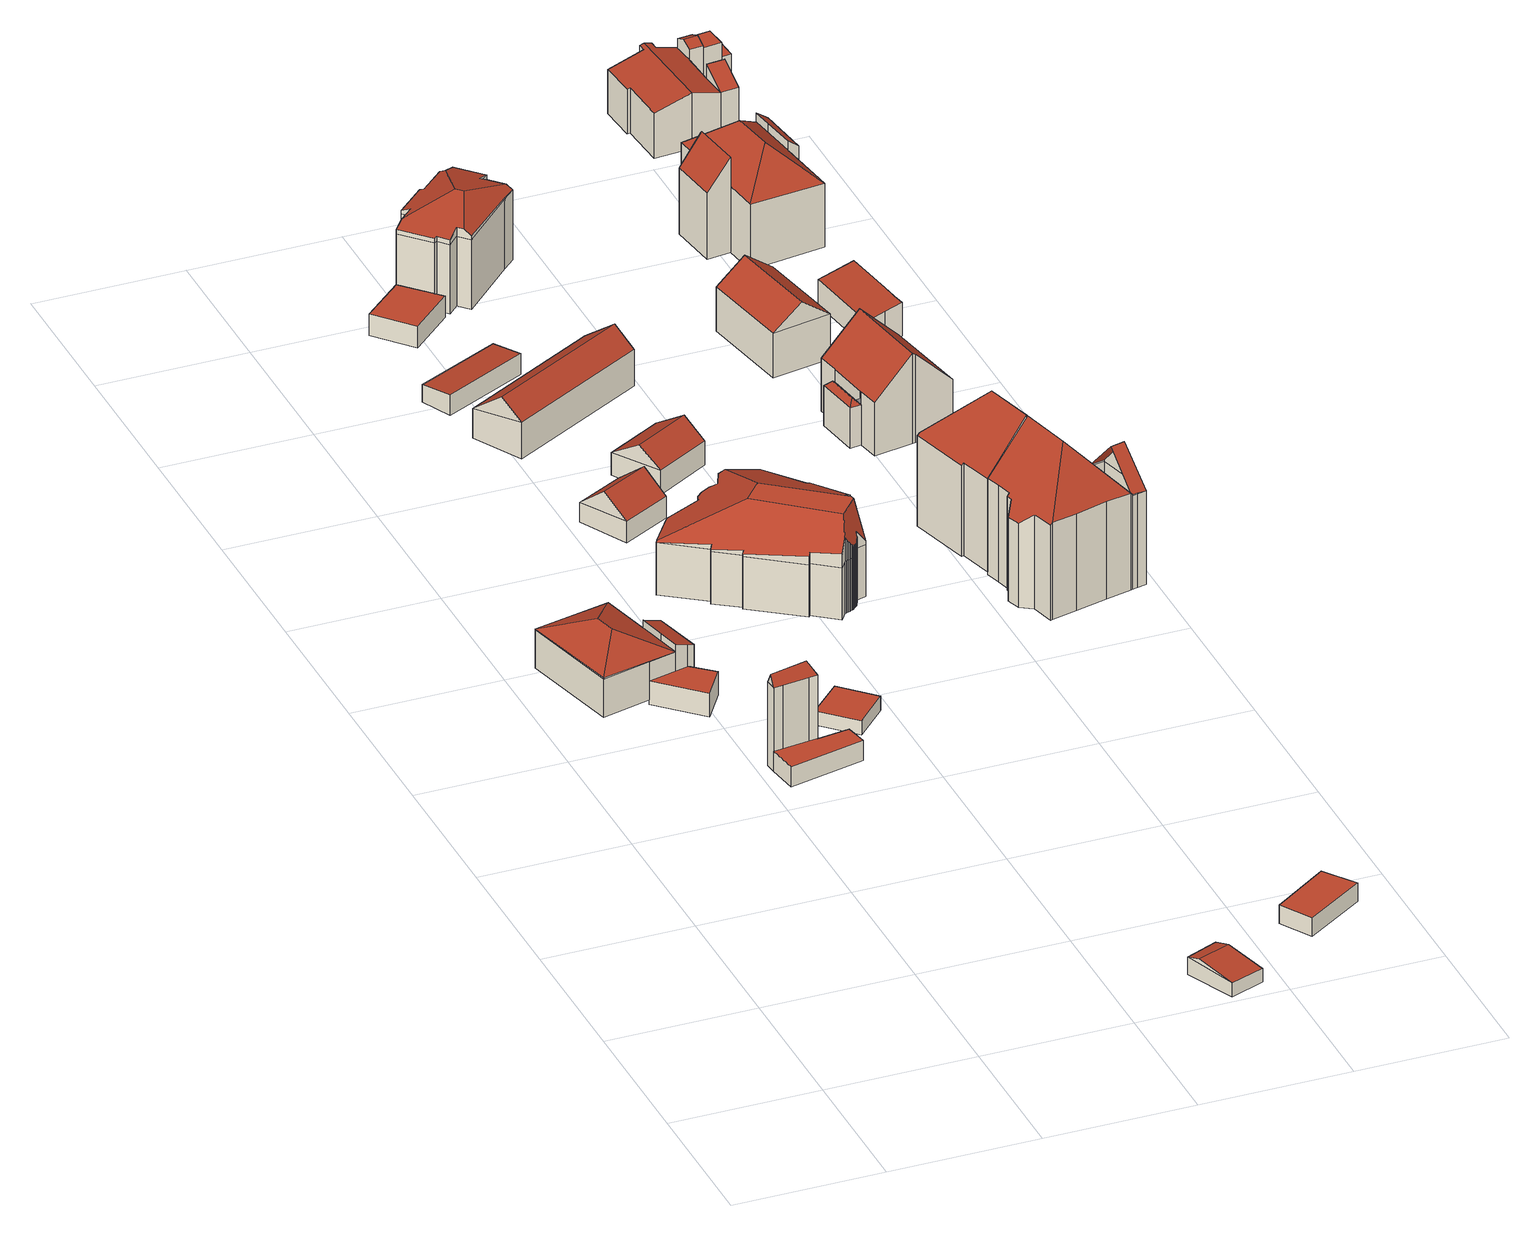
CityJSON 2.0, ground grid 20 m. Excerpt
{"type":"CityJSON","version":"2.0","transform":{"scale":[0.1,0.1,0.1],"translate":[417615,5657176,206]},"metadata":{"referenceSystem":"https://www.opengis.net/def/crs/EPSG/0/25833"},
"CityObjects":{
"building1":{"type":"Building","attributes":{"Gemeindeschluessel":14612000,"Geometrietyp2DReferenz":"3000","function":"31001_9998","roofType":"9999"},"children":["building1-1","building1-2"]},
"building1-1":{"type":"BuildingPart","attributes":{"Dachtyp_tdc":"tdcPolyFlatRoof","Dachneigung":21.68,"QualitaetDacherkennung":67,"Geometrietyp2DReferenz":"3000","measuredHeight":6.44,"roofType":"2100"},"parents":["building1"],"geometry":[{"type":"MultiSurface","lod":"2","boundaries":[[[0,1,2,3]],[[1,4,5,2]],[[4,6,7,8,5]],[[9,0,3,10,11]],[[9,6,4,1,0]],[[3,2,5,8,10]]],"semantics":{"surfaces":[{"type":"WallSurface"},{"type":"RoofSurface"},{"type":"GroundSurface"}],"values":[0,0,0,0,1,2]}}]},
"building1-2":{"type":"BuildingPart","attributes":{"Dachtyp_tdc":"tdcHipRoof","Dachneigung":25.27,"QualitaetDacherkennung":82,"Geometrietyp2DReferenz":"3000","measuredHeight":7.95,"roofType":"3200"},"parents":["building1"],"geometry":[{"type":"MultiSurface","lod":"2","boundaries":[[[12,13,14,15]],[[13,16,17,14]],[[16,18,19,17]],[[18,11,10,19]],[[20,21,7,22]],[[18,23,24]],[[11,18,24,22,7]],[[23,20,22,24]],[[13,20,23,16]],[[16,23,18]],[[12,21,20,13]],[[7,21,12]],[[10,8,15,14,17,19]],[[7,12,15,8]]],"semantics":{"surfaces":[{"type":"WallSurface"},{"type":"RoofSurface"},{"type":"GroundSurface"}],"values":[0,0,0,0,1,1,1,1,0,0,0,0,2,0]}}]},
"building2":{"type":"Building","attributes":{"Dachtyp_tdc":"tdcPolyFlatRoof","Gemeindeschluessel":14612000,"Dachneigung":0,"QualitaetDacherkennung":67,"Geometrietyp2DReferenz":"3000","measuredHeight":3.37,"function":"31001_9998","roofType":"1000"},"geometry":[{"type":"Solid","lod":"2","boundaries":[[[[25,26,27,28]],[[26,29,30,27]],[[29,31,32,30]],[[31,25,28,32]],[[31,29,26,25]],[[28,27,30,32]]]],"semantics":{"surfaces":[{"type":"WallSurface"},{"type":"RoofSurface"},{"type":"GroundSurface"}],"values":[[0,0,0,0,1,2]]}}]},
"building3":{"type":"Building","attributes":{"Gemeindeschluessel":14612000,"Geometrietyp2DReferenz":"3000","function":"31001_9998","roofType":"9999"},"children":["building3-1","building3-2"]},
"building3-1":{"type":"BuildingPart","attributes":{"Dachtyp_tdc":"tdcPolyFlatRoof","Dachneigung":0,"QualitaetDacherkennung":49,"Geometrietyp2DReferenz":"3000","measuredHeight":2.76,"roofType":"1000"},"parents":["building3"],"geometry":[{"type":"MultiSurface","lod":"2","boundaries":[[[33,34,35,36]],[[34,37,38,35]],[[37,39,40,38]],[[41,33,36,42]],[[41,39,37,34,33]],[[36,35,38,40,42]]],"semantics":{"surfaces":[{"type":"WallSurface"},{"type":"RoofSurface"},{"type":"GroundSurface"}],"values":[0,0,0,0,1,2]}}]},
"building3-2":{"type":"BuildingPart","attributes":{"Dachtyp_tdc":"tdcFreeFormRoof","Dachneigung":63.41,"QualitaetDacherkennung":8,"Geometrietyp2DReferenz":"3000","measuredHeight":13.45,"roofType":"5000"},"parents":["building3"],"geometry":[{"type":"MultiSurface","lod":"2","boundaries":[[[43,44,45,40,39]],[[44,46,47,45]],[[46,48,49,47]],[[48,50,41,42,49]],[[51,43,50,52]],[[52,50,48]],[[48,53,44,51,52]],[[46,53,48]],[[44,53,46]],[[43,51,44]],[[42,40,45,47,49]]],"semantics":{"surfaces":[{"type":"WallSurface"},{"type":"RoofSurface"},{"type":"GroundSurface"}],"values":[0,0,0,0,1,1,1,0,0,0,2]}}]},
"building4":{"type":"Building","attributes":{"Dachtyp_tdc":"tdcPolyFlatRoof","Gemeindeschluessel":14612000,"Dachneigung":0,"QualitaetDacherkennung":83,"Geometrietyp2DReferenz":"3000","measuredHeight":2.08,"function":"31001_9998","roofType":"1000"},"geometry":[{"type":"Solid","lod":"2","boundaries":[[[[54,55,56,57]],[[55,58,59,56]],[[58,60,61,59]],[[60,54,57,61]],[[60,58,55,54]],[[57,56,59,61]]]],"semantics":{"surfaces":[{"type":"WallSurface"},{"type":"RoofSurface"},{"type":"GroundSurface"}],"values":[[0,0,0,0,1,2]]}}]},
"building5":{"type":"Building","attributes":{"Dachtyp_tdc":"tdcGableRoof","Gemeindeschluessel":14612000,"Dachneigung":10.35,"QualitaetDacherkennung":60,"Geometrietyp2DReferenz":"3000","measuredHeight":2.92,"function":"31001_9998","roofType":"3100"},"geometry":[{"type":"Solid","lod":"2","boundaries":[[[[62,63,64,65]],[[63,66,67,64]],[[66,68,69,67]],[[68,62,65,69]],[[66,63,70]],[[62,68,71]],[[63,62,71,70]],[[68,66,70,71]],[[65,64,67,69]]]],"semantics":{"surfaces":[{"type":"WallSurface"},{"type":"RoofSurface"},{"type":"GroundSurface"}],"values":[[0,0,0,0,0,0,1,1,2]]}}]},
"building6":{"type":"Building","attributes":{"Dachtyp_tdc":"tdcGableRoof","Gemeindeschluessel":14612000,"Dachneigung":37.99,"QualitaetDacherkennung":83,"Geometrietyp2DReferenz":"3000","measuredHeight":5.78,"function":"31001_9998","roofType":"3100"},"geometry":[{"type":"Solid","lod":"2","boundaries":[[[[72,73,74,75]],[[73,76,77,74]],[[76,78,79,77]],[[78,72,75,79]],[[76,73,80]],[[72,78,81]],[[73,72,81,80]],[[78,76,80,81]],[[75,74,77,79]]]],"semantics":{"surfaces":[{"type":"WallSurface"},{"type":"RoofSurface"},{"type":"GroundSurface"}],"values":[[0,0,0,0,0,0,1,1,2]]}}]},
"building7":{"type":"Building","attributes":{"Dachtyp_tdc":"tdcPolyFlatRoof","Gemeindeschluessel":14612000,"Dachneigung":6.5,"QualitaetDacherkennung":58,"Geometrietyp2DReferenz":"3000","measuredHeight":2.97,"function":"31001_9998","roofType":"2100"},"geometry":[{"type":"Solid","lod":"2","boundaries":[[[[82,83,84,85]],[[83,86,87,84]],[[86,88,89,87]],[[88,82,85,89]],[[88,86,83,82]],[[85,84,87,89]]]],"semantics":{"surfaces":[{"type":"WallSurface"},{"type":"RoofSurface"},{"type":"GroundSurface"}],"values":[[0,0,0,0,1,2]]}}]},
"building8":{"type":"Building","attributes":{"Dachtyp_tdc":"tdcPolyFlatRoof","Gemeindeschluessel":14612000,"Dachneigung":0,"QualitaetDacherkennung":71,"Geometrietyp2DReferenz":"3000","measuredHeight":2.97,"function":"31001_9998","roofType":"1000"},"geometry":[{"type":"Solid","lod":"2","boundaries":[[[[90,91,92,93]],[[91,94,95,92]],[[94,96,97,95]],[[96,98,99,97]],[[98,90,93,99]],[[98,96,94,91,90]],[[93,92,95,97,99]]]],"semantics":{"surfaces":[{"type":"WallSurface"},{"type":"RoofSurface"},{"type":"GroundSurface"}],"values":[[0,0,0,0,0,1,2]]}}]},
"building9":{"type":"Building","attributes":{"Dachtyp_tdc":"tdcFreeFormRoof","Gemeindeschluessel":14612000,"Dachneigung":42.55,"QualitaetDacherkennung":17,"Geometrietyp2DReferenz":"3000","measuredHeight":12.43,"function":"31001_9998","roofType":"5000"},"geometry":[{"type":"Solid","lod":"2","boundaries":[[[[100,101,102,103,104,105,106,107,108,109,110,111]],[[112,113,114,115,116,117,118,119,107,106,120]],[[121,122,112,120,123,124,125,126]],[[127,123,120,106,105]],[[128,123,127,129,130]],[[131,124,123,128]],[[132,126,125,133]],[[134,121,126,132]],[[133,125,124,131]],[[135,122,121,134]],[[136,113,112,122,135]],[[137,118,117,138]],[[119,118,137]],[[138,117,116,139]],[[139,116,115,140]],[[140,115,114,141]],[[141,114,113,136]],[[142,111,110,143]],[[144,100,111,142]],[[143,110,109,145]],[[145,109,108]],[[108,107,146]],[[146,107,119]],[[147,103,102,148]],[[149,150,104,103,147]],[[148,102,101,151]],[[151,101,100,144]],[[152,153,154,155]],[[156,157,153,152]],[[155,154,158,159]],[[159,158,160,161]],[[161,160,162,163]],[[163,162,164,165]],[[165,164,166,167]],[[167,166,168,169]],[[169,168,170,171]],[[171,170,172,173]],[[173,172,174,175]],[[175,174,176,177]],[[177,176,178,179]],[[179,178,180,181]],[[181,180,182,183]],[[183,182,184,185]],[[185,184,186,187]],[[187,186,188,189]],[[190,191,150,149]],[[189,188,191,190]],[[130,129,157,156]],[[192,193,194,195,196,197,198,199,200,201,202,203,204,205,206,207,208,209,210,211,212,213,214,215,216,217,218,219,220,221,222,223,224,225,226,227,228,229,230,231,232,233,234,235]],[[134,132,193,192]],[[132,133,194,193]],[[133,131,195,194]],[[161,163,203,202]],[[163,165,204,203]],[[165,167,205,204]],[[167,169,206,205]],[[169,171,207,206]],[[171,173,208,207]],[[173,175,209,208]],[[175,177,210,209]],[[177,179,211,210]],[[179,181,212,211]],[[181,183,213,212]],[[183,185,214,213]],[[185,187,215,214]],[[187,189,216,215]],[[189,190,217,216]],[[190,149,218,217]],[[149,147,219,218]],[[147,148,220,219]],[[148,151,221,220]],[[151,144,222,221]],[[144,142,223,222]],[[142,143,224,223]],[[143,145,225,224]],[[145,108,226,225]],[[108,146,227,226]],[[146,119,228,227]],[[119,137,229,228]],[[137,138,230,229]],[[138,139,231,230]],[[139,140,232,231]],[[140,141,233,232]],[[141,136,234,233]],[[136,135,235,234]],[[135,134,192,235]],[[157,129,127,105,104,150,191,188,186,184,182,180,178,176,174,172,170,168,166,164,162,160,158,154,153]],[[131,128,196,195]],[[128,130,197,196]],[[130,156,198,197]],[[156,152,199,198]],[[152,155,200,199]],[[155,159,201,200]],[[159,161,202,201]]]],"semantics":{"surfaces":[{"type":"RoofSurface"},{"type":"WallSurface"},{"type":"GroundSurface"}],"values":[[0,0,0,0,1,1,1,1,1,1,1,1,1,1,1,1,1,1,1,1,1,1,1,1,1,1,1,1,1,1,1,1,1,1,1,1,1,1,1,1,1,1,1,1,1,1,1,1,2,1,1,1,1,1,1,1,1,1,1,1,1,1,1,1,1,1,1,1,1,1,1,1,1,1,1,1,1,1,1,1,1,1,1,1,1,1,0,1,1,1,1,1,1,1]]}}]},
"building10":{"type":"Building","attributes":{"Dachtyp_tdc":"tdcGableRoof","Gemeindeschluessel":14612000,"Dachneigung":37.19,"QualitaetDacherkennung":90,"Geometrietyp2DReferenz":"3000","measuredHeight":7.43,"function":"31001_9998","roofType":"3100"},"geometry":[{"type":"Solid","lod":"2","boundaries":[[[[236,237,238,239]],[[237,240,241,238]],[[240,242,243,241]],[[242,236,239,243]],[[240,237,244]],[[236,242,245]],[[237,236,245,244]],[[242,240,244,245]],[[239,238,241,243]]]],"semantics":{"surfaces":[{"type":"WallSurface"},{"type":"RoofSurface"},{"type":"GroundSurface"}],"values":[[0,0,0,0,0,0,1,1,2]]}}]},
"building11":{"type":"Building","attributes":{"Dachtyp_tdc":"tdcGableRoof","Gemeindeschluessel":14612000,"Dachneigung":32.77,"QualitaetDacherkennung":85,"Geometrietyp2DReferenz":"3000","measuredHeight":5.8,"function":"31001_9998","roofType":"3100"},"geometry":[{"type":"Solid","lod":"2","boundaries":[[[[246,247,248,249]],[[247,250,251,248]],[[250,252,253,251]],[[252,246,249,253]],[[250,247,254]],[[246,252,255]],[[247,246,255,254]],[[252,250,254,255]],[[249,248,251,253]]]],"semantics":{"surfaces":[{"type":"WallSurface"},{"type":"RoofSurface"},{"type":"GroundSurface"}],"values":[[0,0,0,0,0,0,1,1,2]]}}]},
"building12":{"type":"Building","attributes":{"Dachtyp_tdc":"tdcFreeFormRoof","Gemeindeschluessel":14612000,"Dachneigung":17.91,"QualitaetDacherkennung":47,"Geometrietyp2DReferenz":"3000","measuredHeight":12.49,"function":"31001_9998","roofType":"5000"},"geometry":[{"type":"Solid","lod":"2","boundaries":[[[[256,257,258,259]],[[257,260,261,258]],[[260,262,263,261]],[[262,264,265,263]],[[264,266,267,265]],[[266,268,269,267]],[[268,270,271,269]],[[270,272,273,271]],[[272,274,275,273]],[[274,276,277,275]],[[276,278,279,277]],[[278,280,281,279]],[[280,282,283,281]],[[282,284,285,283]],[[284,286,287,285]],[[286,288,289,287]],[[288,290,291,289]],[[290,256,259,291]],[[292,293,294,295,296,297,298,299]],[[300,301,302,303,304,305]],[[306,307,308,309,310,300,305,292,299]],[[304,311,312,256,290,293,292,305]],[[286,294,293,288]],[[288,293,290]],[[256,312,257]],[[257,312,311,260]],[[260,311,304,303,262]],[[266,301,300,310,268]],[[268,310,309,270]],[[270,309,308,272]],[[272,308,307,274]],[[274,307,306,276]],[[276,306,299,298,278]],[[262,303,302,264]],[[282,296,295,284]],[[264,302,301,266]],[[278,298,297,280]],[[280,297,296,282]],[[284,295,294,286]],[[259,258,261,263,265,267,269,271,273,275,277,279,281,283,285,287,289,291]]]],"semantics":{"surfaces":[{"type":"WallSurface"},{"type":"RoofSurface"},{"type":"GroundSurface"}],"values":[[0,0,0,0,0,0,0,0,0,0,0,0,0,0,0,0,0,0,1,1,1,1,0,0,0,0,0,0,0,0,0,0,0,0,0,0,0,0,0,2]]}}]},
"building13":{"type":"Building","attributes":{"Dachtyp_tdc":"tdcPolyFlatRoof","Gemeindeschluessel":14612000,"Dachneigung":0,"QualitaetDacherkennung":31,"Geometrietyp2DReferenz":"3000","measuredHeight":2.63,"function":"31001_9998","roofType":"1000"},"geometry":[{"type":"Solid","lod":"2","boundaries":[[[[313,314,315,316]],[[314,317,318,315]],[[317,319,320,318]],[[319,313,316,320]],[[319,317,314,313]],[[316,315,318,320]]]],"semantics":{"surfaces":[{"type":"WallSurface"},{"type":"RoofSurface"},{"type":"GroundSurface"}],"values":[[0,0,0,0,1,2]]}}]},
"building14":{"type":"Building","attributes":{"Dachtyp_tdc":"tdcHipAndGableRoof","Gemeindeschluessel":14612000,"Dachneigung":48.27,"QualitaetDacherkennung":63,"Geometrietyp2DReferenz":"3000","measuredHeight":19.69,"function":"31001_9998","roofType":"5000"},"geometry":[{"type":"Solid","lod":"2","boundaries":[[[[321,322,323,324]],[[322,325,326,323]],[[325,327,328,326]],[[327,329,330,328]],[[329,331,332,330]],[[331,333,334,332]],[[333,335,336,334]],[[335,337,338,336]],[[337,339,340,338]],[[339,341,342,340]],[[341,343,344,342]],[[343,345,346,344]],[[345,347,348,346]],[[347,349,350,348]],[[349,351,352,350]],[[351,353,354,352]],[[353,355,356,354]],[[355,321,324,356]],[[351,349,347,345,343,341,339,337,357]],[[337,335,333,331,329,327,357]],[[327,325,322,321,355,353,351,357]],[[324,323,326,328,330,332,334,336,338,340,342,344,346,348,350,352,354,356]]]],"semantics":{"surfaces":[{"type":"WallSurface"},{"type":"RoofSurface"},{"type":"GroundSurface"}],"values":[[0,0,0,0,0,0,0,0,0,0,0,0,0,0,0,0,0,0,1,1,1,2]]}}]},
"building15":{"type":"Building","attributes":{"Gemeindeschluessel":14612000,"Geometrietyp2DReferenz":"3000","function":"31001_9998","roofType":"9999"},"children":["building15-1","building15-2"]},
"building15-1":{"type":"BuildingPart","attributes":{"Dachtyp_tdc":"tdcHipAndGableRoof","Dachneigung":47.26,"QualitaetDacherkennung":61,"Geometrietyp2DReferenz":"3000","measuredHeight":19.85,"roofType":"5000"},"parents":["building15"],"geometry":[{"type":"MultiSurface","lod":"2","boundaries":[[[358,359,360,361]],[[359,362,363,360]],[[362,364,365,363]],[[364,366,367,365]],[[366,368,369,367]],[[368,370,371,369]],[[370,372,373,371]],[[372,374,375,373]],[[374,376,377,375]],[[376,378,379,380,377]],[[381,382,383,384,385,386]],[[382,387,388,383]],[[387,389,390,388]],[[389,391,392,390]],[[391,393,394,392]],[[393,395,396,394]],[[395,358,361,396]],[[391,389,387,382,397]],[[382,381,398,378,376,374,372,397]],[[372,370,368,366,364,362,359,358,395,393,391,397]],[[361,360,363,365,367,369,371,373,375,377,380,384,383,388,390,392,394,396]]],"semantics":{"surfaces":[{"type":"WallSurface"},{"type":"RoofSurface"},{"type":"GroundSurface"}],"values":[0,0,0,0,0,0,0,0,0,0,0,0,0,0,0,0,0,1,1,1,2]}}]},
"building15-2":{"type":"BuildingPart","attributes":{"Dachtyp_tdc":"tdcGableRoof","Dachneigung":48.29,"QualitaetDacherkennung":64,"Geometrietyp2DReferenz":"3000","measuredHeight":17.87,"roofType":"3100"},"parents":["building15"],"geometry":[{"type":"MultiSurface","lod":"2","boundaries":[[[399,400,401,402]],[[400,403,404,401]],[[403,385,384,404]],[[379,399,402,380]],[[405,378,406,407]],[[386,408,400,407,406,398]],[[403,408,386,385]],[[400,408,403]],[[379,378,405,399]],[[399,405,407,400]],[[402,401,404,384,380]]],"semantics":{"surfaces":[{"type":"WallSurface"},{"type":"RoofSurface"},{"type":"GroundSurface"}],"values":[0,0,0,0,1,1,0,0,0,0,2]}}]},
"building16":{"type":"Building","attributes":{"Dachtyp_tdc":"tdcGableRoof","Gemeindeschluessel":14612000,"Dachneigung":37.31,"QualitaetDacherkennung":85,"Geometrietyp2DReferenz":"3000","measuredHeight":9.34,"function":"31001_9998","roofType":"3100"},"geometry":[{"type":"Solid","lod":"2","boundaries":[[[[409,410,411,412]],[[410,413,414,411]],[[413,415,416,414]],[[415,409,412,416]],[[413,410,417]],[[409,415,418]],[[410,409,418,417]],[[415,413,417,418]],[[412,411,414,416]]]],"semantics":{"surfaces":[{"type":"WallSurface"},{"type":"RoofSurface"},{"type":"GroundSurface"}],"values":[[0,0,0,0,0,0,1,1,2]]}}]},
"building17":{"type":"Building","attributes":{"Gemeindeschluessel":14612000,"Geometrietyp2DReferenz":"3000","function":"31001_9998","roofType":"9999"},"children":["building17-1","building17-2"]},
"building17-1":{"type":"BuildingPart","attributes":{"Dachtyp_tdc":"tdcFreeFormRoof","Dachneigung":47.87,"QualitaetDacherkennung":25,"Geometrietyp2DReferenz":"3000","measuredHeight":6.4,"roofType":"5000"},"parents":["building17"],"geometry":[{"type":"MultiSurface","lod":"2","boundaries":[[[419,420,421,422]],[[420,423,424,421]],[[423,425,426,424]],[[427,425,423]],[[428,427,423,420]],[[428,420,419]],[[427,428,419,425]],[[422,421,424,426]]],"semantics":{"surfaces":[{"type":"WallSurface"},{"type":"RoofSurface"},{"type":"GroundSurface"}],"values":[0,0,0,1,1,1,1,2]}}]},
"building17-2":{"type":"BuildingPart","attributes":{"Dachtyp_tdc":"tdcGableRoof","Dachneigung":45.13,"QualitaetDacherkennung":75,"Geometrietyp2DReferenz":"3000","measuredHeight":12.68,"roofType":"3100"},"parents":["building17"],"geometry":[{"type":"MultiSurface","lod":"2","boundaries":[[[429,430,431,426,425]],[[430,432,433,431]],[[432,434,435,433]],[[434,436,437,435]],[[436,438,439,437]],[[438,440,441,439]],[[440,442,443,441]],[[442,444,422,443]],[[444,419,422]],[[440,438,436,434,432]],[[432,430,429,444,442,440]],[[426,431,433,435,437,439,441,443,422]]],"semantics":{"surfaces":[{"type":"WallSurface"},{"type":"RoofSurface"},{"type":"GroundSurface"}],"values":[0,0,0,0,0,0,0,0,0,1,1,2]}}]},
"building18":{"type":"Building","attributes":{"Dachtyp_tdc":"tdcPolyFlatRoof","Gemeindeschluessel":14612000,"Dachneigung":0,"QualitaetDacherkennung":44,"Geometrietyp2DReferenz":"3000","measuredHeight":2.74,"function":"31001_9998","roofType":"1000"},"geometry":[{"type":"Solid","lod":"2","boundaries":[[[[445,446,447,448]],[[446,449,450,447]],[[449,451,452,450]],[[451,445,448,452]],[[451,449,446,445]],[[448,447,450,452]]]],"semantics":{"surfaces":[{"type":"WallSurface"},{"type":"RoofSurface"},{"type":"GroundSurface"}],"values":[[0,0,0,0,1,2]]}}]},
"building19":{"type":"Building","attributes":{"Dachtyp_tdc":"tdcPolyFlatRoof","Gemeindeschluessel":14612000,"Dachneigung":11.94,"QualitaetDacherkennung":59,"Geometrietyp2DReferenz":"3000","measuredHeight":4.7,"function":"31001_9998","roofType":"2100"},"geometry":[{"type":"Solid","lod":"2","boundaries":[[[[453,454,455,456]],[[454,457,458,455]],[[457,459,460,458]],[[459,461,462,460]],[[461,463,464,462]],[[463,465,466,464]],[[465,467,468,466]],[[467,469,470,468]],[[469,471,472,470]],[[471,453,456,472]],[[471,469,467,465,463,461,459,457,454,453]],[[456,455,458,460,462,464,466,468,470,472]]]],"semantics":{"surfaces":[{"type":"WallSurface"},{"type":"RoofSurface"},{"type":"GroundSurface"}],"values":[[0,0,0,0,0,0,0,0,0,0,1,2]]}}]},
"building20":{"type":"Building","attributes":{"Gemeindeschluessel":14612000,"Geometrietyp2DReferenz":"3000","function":"31001_9998","roofType":"9999"},"children":["building20-1","building20-2","building20-3","building20-4"]},
"building20-1":{"type":"BuildingPart","attributes":{"Dachtyp_tdc":"tdcHipRoof","Dachneigung":41.21,"QualitaetDacherkennung":72,"Geometrietyp2DReferenz":"3000","measuredHeight":13.53,"roofType":"3200"},"parents":["building20"],"geometry":[{"type":"MultiSurface","lod":"2","boundaries":[[[473,474,475,476]],[[477,478,479,480]],[[478,481,482,479]],[[481,483,484,485,482]],[[486,487,488,489]],[[487,473,476,488]],[[490,483,481,478,491]],[[473,487,492]],[[478,477,493,474,473,492,491]],[[487,486,490,491,492]],[[476,475,494,480,479,482,485,495,489,488]]],"semantics":{"surfaces":[{"type":"WallSurface"},{"type":"RoofSurface"},{"type":"GroundSurface"}],"values":[0,0,0,0,0,0,1,1,1,1,2]}}]},
"building20-2":{"type":"BuildingPart","attributes":{"Dachtyp_tdc":"tdcPolyFlatRoof","Dachneigung":42.92,"QualitaetDacherkennung":43,"Geometrietyp2DReferenz":"3000","measuredHeight":6.96,"roofType":"2100"},"parents":["building20"],"geometry":[{"type":"MultiSurface","lod":"2","boundaries":[[[484,496,497,485]],[[496,498,499,497]],[[498,500,501,499]],[[500,502,495,501]],[[500,498,496,484,502]],[[501,485,497,499,501,495]]],"semantics":{"surfaces":[{"type":"WallSurface"},{"type":"RoofSurface"},{"type":"GroundSurface"}],"values":[0,0,0,0,1,2]}}]},
"building20-3":{"type":"BuildingPart","attributes":{"Dachtyp_tdc":"tdcPolyFlatRoof","Dachneigung":52.07,"QualitaetDacherkennung":44,"Geometrietyp2DReferenz":"3000","measuredHeight":13.32,"roofType":"2100"},"parents":["building20"],"geometry":[{"type":"MultiSurface","lod":"2","boundaries":[[[503,504,477,480,505]],[[506,475,474]],[[506,507,508,475]],[[507,503,505,508]],[[507,506,509,504,503]],[[505,480,494,475,508]]],"semantics":{"surfaces":[{"type":"WallSurface"},{"type":"RoofSurface"},{"type":"GroundSurface"}],"values":[0,0,0,0,1,2]}}]},
"building20-4":{"type":"BuildingPart","attributes":{"Dachtyp_tdc":"tdcPolyFlatRoof","Dachneigung":36.85,"QualitaetDacherkennung":45,"Geometrietyp2DReferenz":"3000","measuredHeight":10.29,"roofType":"2100"},"parents":["building20"],"geometry":[{"type":"MultiSurface","lod":"2","boundaries":[[[510,511,486,489,512]],[[513,514,515,495]],[[514,510,512,515]],[[514,513,511,510]],[[512,489,495,515]]],"semantics":{"surfaces":[{"type":"WallSurface"},{"type":"RoofSurface"},{"type":"GroundSurface"}],"values":[0,0,0,1,2]}}]},
"building21":{"type":"Building","attributes":{"Gemeindeschluessel":14612000,"Geometrietyp2DReferenz":"3000","function":"31001_9998","roofType":"9999"},"children":["building21-1","building21-2","building21-3"]},
"building21-1":{"type":"BuildingPart","attributes":{"Dachtyp_tdc":"tdcGableRoof","Dachneigung":25.72,"QualitaetDacherkennung":73,"Geometrietyp2DReferenz":"3000","measuredHeight":8.82,"roofType":"3100"},"parents":["building21"],"geometry":[{"type":"MultiSurface","lod":"2","boundaries":[[[516,517,518,519,520]],[[517,521,522,518]],[[521,523,524,522]],[[523,525,526,527,524]],[[521,517,516,528]],[[528,525,523,521]],[[529,519,518,522,524,527]]],"semantics":{"surfaces":[{"type":"WallSurface"},{"type":"RoofSurface"},{"type":"GroundSurface"}],"values":[0,0,0,0,1,1,2]}}]},
"building21-2":{"type":"BuildingPart","attributes":{"Dachtyp_tdc":"tdcGableRoof","Dachneigung":15.9,"QualitaetDacherkennung":36,"Geometrietyp2DReferenz":"3000","measuredHeight":7.74,"roofType":"3100"},"parents":["building21"],"geometry":[{"type":"MultiSurface","lod":"2","boundaries":[[[530,531,532,533]],[[531,534,535,532]],[[534,536,537,535]],[[536,538,539,537]],[[538,540,541,539]],[[540,542,543,541]],[[542,544,545,543]],[[544,546,547,545]],[[546,520,519,547]],[[526,548,549,527]],[[550,551,552,553]],[[554,555,556,557]],[[555,530,533,556]],[[551,550,548,526,558,520,546,544,542,540]],[[540,538,536,534,531,530,555,554,551]],[[533,532,535,537,539,541,543,545,547,519,529,527,549,553,552,557,556]],[[551,554,557,552]]],"semantics":{"surfaces":[{"type":"WallSurface"},{"type":"RoofSurface"},{"type":"GroundSurface"}],"values":[0,0,0,0,0,0,0,0,0,0,0,0,0,1,1,2,0]}}]},
"building21-3":{"type":"BuildingPart","attributes":{"Dachtyp_tdc":"tdcPolyFlatRoof","Dachneigung":27.98,"QualitaetDacherkennung":56,"Geometrietyp2DReferenz":"3000","measuredHeight":8.74,"roofType":"2100"},"parents":["building21"],"geometry":[{"type":"MultiSurface","lod":"2","boundaries":[[[559,560,561,549,548]],[[560,562,563,561]],[[562,564,550,553,563]],[[564,562,560,559]],[[549,561,563,553]]],"semantics":{"surfaces":[{"type":"WallSurface"},{"type":"RoofSurface"},{"type":"GroundSurface"}],"values":[0,0,0,1,2]}}]},
"building22":{"type":"Building","attributes":{"Dachtyp_tdc":"tdcPolyFlatRoof","Gemeindeschluessel":14612000,"Dachneigung":0,"QualitaetDacherkennung":3,"Geometrietyp2DReferenz":"3000","measuredHeight":6.54,"function":"31001_9998","roofType":"1000"},"geometry":[{"type":"Solid","lod":"2","boundaries":[[[[565,566,567,568]],[[566,569,570,567]],[[569,571,572,570]],[[571,565,568,572]],[[571,569,566,565]],[[568,567,570,572]]]],"semantics":{"surfaces":[{"type":"WallSurface"},{"type":"RoofSurface"},{"type":"GroundSurface"}],"values":[[0,0,0,0,1,2]]}}]},
"building23":{"type":"Building","attributes":{"Dachtyp_tdc":"tdcPolyFlatRoof","Gemeindeschluessel":14612000,"Dachneigung":0,"QualitaetDacherkennung":45,"Geometrietyp2DReferenz":"3000","measuredHeight":3,"function":"31001_9998","roofType":"1000"},"geometry":[{"type":"Solid","lod":"2","boundaries":[[[[573,574,575,576]],[[574,577,578,575]],[[577,579,580,578]],[[579,573,576,580]],[[579,577,574,573]],[[576,575,578,580]]]],"semantics":{"surfaces":[{"type":"WallSurface"},{"type":"RoofSurface"},{"type":"GroundSurface"}],"values":[[0,0,0,0,1,2]]}}]}
},
"vertices":[
[146,866,127],[162,801,127],[162,801,73],[146,866,73],[153,799,130],[153,799,73],[136,795,137],[136,795,126],[136,795,73],[121,860,137],[121,860,73],[121,860,126],
[98,786,126],[33,770,126],[33,770,73],[98,786,73],[0,904,126],[0,904,73],[104,929,126],[104,929,73],[33,770,128],[98,786,127],[70,833,152],[0,904,128],[63,862,152],
[182,774,100],[154,732,100],[154,732,67],[182,774,67],[98,786,100],[98,786,67],[153,799,100],[153,799,67],
[288,622,82],[294,592,82],[294,592,54],[288,622,54],[192,569,82],[192,569,54],[186,609,82],[186,609,54],[245,616,82],[245,616,54],
[186,609,171],[184,624,171],[184,624,54],[205,627,171],[205,627,54],[241,634,171],[241,634,54],[245,616,171],[185,616,186],[234,624,189],[205,627,173],
[313,644,75],[270,686,75],[270,686,55],[313,644,55],[313,729,75],[313,729,55],[355,687,75],[355,687,55],
[574,22,24],[528,5,24],[528,5,5],[574,22,5],[498,72,29],[498,72,5],[542,91,29],[542,91,5],[506,55,34],[551,73,34],
[263,1135,119],[198,1101,119],[198,1101,89],[263,1135,89],[164,1166,116],[164,1166,89],[228,1200,116],[228,1200,89],[182,1132,147],[247,1166,147],
[96,1406,145],[77,1447,140],[77,1447,116],[96,1406,116],[190,1501,140],[190,1501,116],[209,1460,145],[209,1460,116],
[168,1598,156],[112,1547,156],[112,1547,126],[168,1598,126],[69,1595,156],[69,1595,126],[124,1644,156],[124,1644,126],[159,1608,156],[159,1608,126],
[287,954,137],[353,907,145],[355,910,148],[387,886,152],[395,898,165],[403,920,185],[312,999,183],[205,1024,135],[204,1022,133],[259,983,140],[256,979,136],[289,956,140],[330,1114,153],[320,1112,151],[309,1086,154],[299,1089,150],[289,1087,147],[281,1080,146],[278,1070,148],[236,1068,133],[336,1027,183],[403,1040,160],[380,1127,134],[426,953,185],[423,963,182],[429,964,180],[409,1042,157],[427,948,185],[426,953,133],[433,924,138],[433,924,133],[423,963,133],[409,1042,133],[429,964,133],[403,1040,133],[380,1127,133],[320,1112,133],[278,1070,133],[281,1080,133],[289,1087,133],[299,1089,133],[309,1086,133],[289,956,133],[256,979,133],[287,954,133],[259,983,133],[205,1024,133],[387,886,133],[355,910,133],[396,899,133],[396,899,165],[353,907,133],[418,918,133],[418,918,155],[418,917,153],[418,917,133],[419,920,133],[419,920,157],[418,915,152],[418,915,133],[417,914,150],[417,914,133],[416,912,149],[416,912,133],[415,911,148],[415,911,133],[415,909,148],[415,909,133],[414,908,148],[414,908,133],[413,907,148],[413,907,133],[411,905,148],[411,905,133],[410,904,149],[410,904,133],[409,903,149],[409,903,133],[407,902,150],[407,902,133],[406,902,152],[406,902,133],[404,901,153],[404,901,133],[403,900,155],[403,900,133],[401,900,158],[401,900,133],[399,899,160],[399,899,133],[398,899,133],[398,899,162],[403,1040,60],[409,1042,60],[429,964,60],[423,963,60],[426,953,60],[433,924,60],[419,920,60],[418,918,60],[418,917,60],[418,915,60],[417,914,60],[416,912,60],[415,911,60],[415,909,60],[414,908,60],[413,907,60],[411,905,60],[410,904,60],[409,903,60],[407,902,60],[406,902,60],[404,901,60],[403,900,60],[401,900,60],[399,899,60],[398,899,60],[396,899,60],[387,886,60],[355,910,60],[353,907,60],[287,954,60],[289,956,60],[256,979,60],[259,983,60],[204,1022,60],[205,1024,60],[236,1068,60],[278,1070,60],[281,1080,60],[289,1087,60],[299,1089,60],[309,1086,60],[320,1112,60],[380,1127,60],
[331,1403,155],[145,1301,155],[145,1301,104],[331,1403,104],[109,1367,145],[109,1367,104],[295,1469,145],[295,1469,104],[130,1327,179],[317,1429,179],
[349,1225,125],[275,1183,125],[275,1183,91],[349,1225,91],[238,1247,122],[238,1247,91],[313,1289,122],[313,1289,91],[259,1210,149],[334,1252,149],
[274,1726,227],[259,1712,227],[259,1712,130],[274,1726,130],[266,1706,227],[266,1706,130],[289,1682,227],[289,1682,130],[273,1667,227],[273,1667,130],[202,1597,227],[202,1597,130],[188,1611,227],[188,1611,130],[174,1597,227],[174,1597,130],[162,1610,227],[162,1610,130],[159,1608,227],[159,1608,130],[124,1644,227],[124,1644,130],[155,1675,227],[155,1675,130],[146,1683,227],[146,1683,130],[186,1722,227],[186,1722,130],[190,1718,227],[190,1718,130],[223,1749,227],[223,1749,130],[228,1744,227],[228,1744,130],[243,1758,227],[243,1758,130],[210,1669,255],[228,1744,234],[223,1749,231],[190,1718,232],[186,1722,230],[146,1683,232],[155,1675,237],[136,1656,238],[195,1604,240],[202,1597,233],[273,1667,229],[289,1682,228],[283,1688,234],[218,1661,255],[124,1644,233],[159,1608,233],[162,1610,234],[174,1597,234],[188,1611,240],[266,1706,234],[259,1712,234],
[750,154,27],[670,101,27],[670,101,1],[750,154,1],[645,143,27],[645,143,1],[720,195,27],[720,195,1],
[697,976,188],[692,975,193],[692,975,63],[697,976,63],[700,949,192],[700,949,63],[643,932,260],[643,932,63],[586,916,193],[586,916,63],[574,961,193],[574,961,63],[571,960,190],[571,960,63],[548,1044,190],[548,1044,63],[551,1044,193],[551,1044,63],[563,1047,193],[563,1047,63],[582,1052,193],[582,1052,63],[594,1055,193],[594,1055,63],[597,1063,186],[597,1063,63],[624,1070,185],[624,1070,63],[630,1064,193],[630,1064,63],[667,1074,192],[667,1074,63],[677,1033,193],[677,1033,63],[681,1034,188],[681,1034,63],[625,999,260],
[592,832,178],[586,851,177],[586,851,60],[592,832,60],[596,866,191],[596,866,60],[594,874,191],[594,874,60],[597,875,195],[597,875,60],[592,895,195],[592,895,60],[586,916,194],[586,916,60],[644,933,259],[644,933,60],[700,949,193],[700,949,60],[701,942,193],[701,942,60],[712,900,193],[712,900,191],[712,900,60],[732,819,194],[731,819,195],[731,819,60],[732,819,60],[732,819,191],[732,819,192],[696,811,196],[696,811,60],[653,800,195],[653,800,60],[619,792,196],[619,792,60],[616,791,193],[616,791,60],[608,822,192],[608,822,60],[661,862,259],[731,821,194],
[731,904,191],[752,823,191],[752,823,60],[731,904,60],[740,821,191],[740,821,60],[731,904,193],[722,860,239],[741,865,239],[740,821,192],
[482,1335,181],[459,1458,181],[459,1458,119],[482,1335,119],[538,1473,182],[538,1473,119],[561,1349,182],[561,1349,119],[499,1466,212],[522,1342,212],
[529,1173,163],[514,1171,163],[514,1171,107],[529,1173,107],[504,1230,163],[504,1230,107],[519,1233,163],[519,1233,107],[513,1224,171],[520,1179,171],
[519,1233,181],[514,1262,181],[514,1262,107],[567,1271,233],[567,1271,107],[621,1280,178],[621,1280,107],[642,1162,178],[642,1162,107],[591,1154,230],[591,1154,107],[587,1153,233],[587,1153,107],[534,1144,181],[534,1144,107],[529,1173,181],
[712,900,96],[701,942,96],[701,942,69],[712,900,69],[716,960,96],[716,960,69],[731,904,96],[731,904,69],
[596,1324,177],[594,1341,177],[594,1341,141],[596,1324,141],[580,1434,177],[580,1434,141],[629,1441,188],[629,1441,141],[636,1397,188],[636,1397,141],[640,1371,188],[640,1371,141],[643,1348,188],[643,1348,141],[646,1331,188],[646,1331,141],[623,1328,183],[623,1328,141],[600,1324,178],[600,1324,141],
[527,1518,246],[521,1564,246],[521,1564,154],[527,1518,154],[510,1631,246],[504,1678,246],[504,1678,154],[510,1631,154],[516,1679,246],[516,1679,154],[549,1684,245],[549,1684,223],[549,1684,154],[617,1618,243],[629,1533,243],[629,1533,154],[617,1618,154],[606,1692,243],[561,1634,289],[570,1576,289],[511,1631,246],[511,1631,154],[606,1692,154],
[546,1700,208],[546,1700,154],[596,1707,208],[596,1707,154],[598,1691,223],[598,1691,154],[606,1692,223],
[480,1626,246],[510,1631,286],[480,1626,154],[521,1564,287],[489,1560,246],[489,1560,154],[511,1631,287],
[631,1620,245],[617,1618,256],[631,1620,154],[606,1692,256],[622,1695,244],[622,1695,154],
[582,1880,258],[601,1881,258],[601,1881,177],[582,1880,177],[582,1880,244],[602,1866,265],[602,1866,177],[603,1851,259],[603,1851,177],[585,1850,259],[585,1850,244],[585,1850,177],[583,1864,265],[583,1864,177],
[494,1824,239],[490,1875,239],[490,1875,177],[494,1824,177],[538,1879,253],[538,1879,177],[538,1881,253],[538,1881,177],[537,1890,253],[537,1890,177],[543,1890,255],[543,1890,177],[553,1891,252],[553,1891,177],[554,1880,252],[554,1880,177],[582,1882,244],[582,1882,177],[588,1803,244],[588,1803,177],[591,1767,244],[553,1764,255],[553,1764,177],[591,1767,177],[503,1760,240],[498,1824,240],[498,1824,177],[503,1760,177],[583,1864,244],
[588,1803,265],[612,1805,265],[612,1805,177],[615,1769,245],[615,1769,177],[591,1767,245],
[601,1881,256],[625,1884,256],[625,1884,190],[601,1881,190],[628,1854,256],[628,1854,190],[603,1851,256],[603,1851,190],
[625,1884,236],[639,1886,236],[639,1886,206],[625,1884,206],[641,1856,236],[641,1856,206],[628,1854,236],[628,1854,206]
]}
